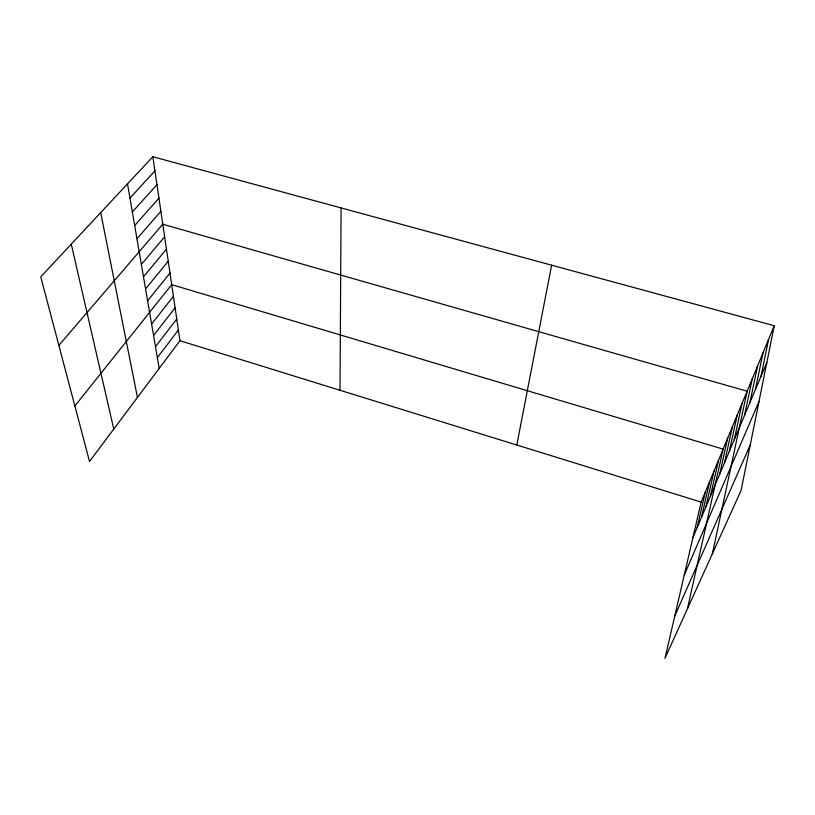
<?xml version="1.0" encoding="UTF-8"?>
<svg xmlns="http://www.w3.org/2000/svg" width="815" height="815" viewBox="0 0 815 815"><rect width="100%" height="100%" fill="white"/><g stroke="black" fill="none" stroke-linecap="round" stroke-linejoin="round"><path stroke-width="1.22" d="M340.018 390.273L341.078 207.927M516.802 445.021L551.633 265.191M774.25 325.735L741.069 490.508L664.989 658.265L701.165 502.111L774.25 325.735L152.843 156.735L40.75 276.845L89.518 461.433L179.952 340.711L152.843 156.735M761.057 376.173L768.545 339.509M755.403 389.57L762.983 352.936M749.902 402.61L757.553 366.017M744.543 415.314L752.265 378.781M712.371 553.793L747.111 391.22L162.786 224.207L58.863 345.397M734.223 439.764L742.078 403.364M729.262 451.53L737.168 415.212M724.413 463.012L732.379 426.775M719.686 474.218L727.693 438.073M687.452 608.744L723.129 449.106L171.69 284.659L74.868 405.972M710.436 496.141L718.524 460.21M701.481 517.352L709.641 481.645M705.902 506.879L714.032 471.05M697.161 527.58L705.352 491.995M692.954 537.574L766.864 362.42M684.274 575.023L758.969 401.632M674.789 615.987L750.218 445.061M157.366 357.663L178.373 329.963M155.492 346.691L176.753 318.991M153.566 335.495L175.103 307.785M151.6 324.044L173.412 296.344M147.596 300.745L169.989 273.076M145.559 288.897L168.247 261.248M143.481 276.774L166.464 249.166M141.362 264.396L164.64 236.819M136.961 238.775L160.881 211.309M134.679 225.521L158.945 198.126M132.356 211.961L156.959 184.638M129.972 198.076L154.921 170.844M179.952 340.711L701.165 502.111M71.262 244.154L113.774 429.047M100.703 212.603L137.44 397.465M127.527 183.854L159.21 368.4"/></g></svg>
